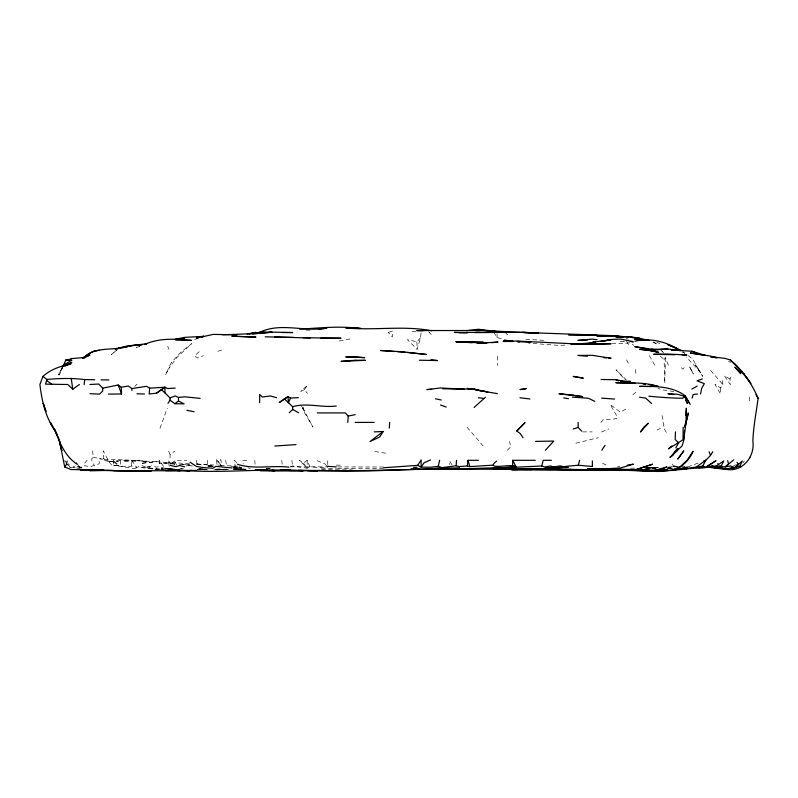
<?xml version="1.0" encoding="UTF-8"?>
<svg xmlns="http://www.w3.org/2000/svg" width="798" height="798" viewBox="0 0 798 798"><rect width="100%" height="100%" fill="white"/><g stroke="black" fill="none" stroke-linecap="round" stroke-linejoin="round"><path stroke-width="0.6" stroke-dasharray="3.99 2.99" d="M127.421 460.306L113.356 460.306C115.211 475.927 104.309 452.576 103.291 450.83L103.59 458.421L108.718 461.254L118.543 463.698L115.501 465.753L112.498 465.753M720.664 387.908L720.564 393.983L715.018 384.446L720.664 387.908L722.938 384.646L721.901 378.581M665.452 357.644L664.734 383.23L664.096 359.369L665.452 357.644L668.505 365.554M666.33 432.376L663.228 427.199L663.657 422.411L661.372 412.935M420.566 337.724L416.885 341.813L407.359 339.649L417.125 349.265L420.566 337.724L421.164 331.968M99.401 461.553L99.102 463.798L90.254 466.71L84.698 465.693L82.643 466.87L79.66 467.269L75.63 464.825M62.015 367.659L59.401 375.03L63.072 366.182M159.969 428.356L167.281 408.197M729.971 379.05L724.404 375.659L730.27 384.506L729.971 379.05L730.958 377.045M61.925 368.058L58.184 375.03L62.852 367.01M304.218 389.783L307.569 385.225L300.776 391.319L304.218 389.783L307.569 393.354M742.848 462.99L744.335 461.035M221.445 465.743L218.682 462.142L220.797 459.518L221.914 465.453M684.135 367.599L682.908 369.095L679.158 365.783M87.211 460.127L84.698 463.169L84.698 465.693M600.814 422.511L603.448 419.419L611.078 419.578L616.395 418.471L617.782 420.217M92.598 450.83L93.236 457.194L91.76 458.79L91.92 460.965L94.324 465.324M507.299 450.291L510.76 446.77L509.503 441.354M171.5 463.648L174.443 460.845L186.652 460.306M199.151 351.728L194.552 356.018L197.734 358.043L203.41 355.649M134.662 386.382L137.116 384.197M116.887 349.923L111.261 354.711L117.825 349.135M309.863 466.591L307.17 468.197L299.18 460.147L303.549 463.199L307.17 460.147L309.863 466.591L317.335 467.538L327.749 467.219M632.794 394.791L635.936 392.167M240.447 469.882L233.924 467.588L235.131 466.69L240.856 468.236L239.48 466.481M170.064 458.032L170.064 454.461L174.772 451.119M93.236 457.194L102.344 459.249L103.59 458.421M625.772 409.175L620.285 412.207L610.161 404.396L616.395 415.249L616.395 418.471M290.263 467.059L292.477 465.992L307.17 468.197L307.17 460.147M733.432 465.982L736.694 464.496M656.924 429.992L663.228 427.199M601.522 432.007L608.804 428.925M145.535 466.91L141.635 465.513L136.767 467.458L131.75 466.002C125.835 468.606 119.56 464.715 113.336 465.424L118.742 465.603L115.501 465.753M139.81 346.282L136.448 347.569L139.889 346.272M687.776 466.99L700.185 462.331M388.676 332.327L392.357 331.07L392.357 336.936L388.177 332.327M217.824 351.32L222.582 349.753M207.071 465.872L212.188 466.082M575.867 443.219L598.31 437.693M186.034 466.022L188.248 465.483L192.976 465.942M652.275 468.735L658.859 467.229L645.462 468.775L658.739 467.259M675.627 466.152L667.926 467.718L677.432 466.481M667.926 467.678L675.068 466.162L673.143 465.424L672.096 463.668M197.714 469.473L201.266 468.805M339.24 340.965L350.502 338.931M617.383 466.88L619.837 466.461M165.056 468.396L159.44 466.601L156.278 467.119L151.49 465.084M197.714 469.294L200.079 468.915M310.232 330.143L304.307 330.143M629.712 342.791L620.555 343.758L612.265 343.21M677.612 466.391L667.726 467.149M413.274 467.558L418.012 467.169M564.884 345.125L558.959 345.444L528.416 343.08M645.422 468.855L656.086 468.306M108.877 461.793L118.353 461.334L108.718 461.254L108.877 461.793L102.344 459.249M181.904 464.406L189.256 464.067M666.849 468.765L672.933 468.486M208.368 466.441L211.919 466.301M657.831 467.438L644.235 467.957L657.831 467.488L649.183 467.698M213.874 469.823L227.32 469.354L214.293 469.703L217.844 469.882M266.402 468.655L272.327 468.785M630.649 468.226L635.587 468.087M208.368 466.281L211.919 466.192L208.468 466.281M266.402 468.775L269.963 468.685L266.402 468.416M179.47 464.566L189.435 464.456M383.459 468.416L337.604 468.735M206.313 469.254L198.892 469.314L206.313 469.274M657.951 467.748L644.235 467.847L657.951 467.778M227.32 469.174L214.961 469.074M321.454 468.825L336.367 468.745M215.829 469.823L228.248 469.763M233.225 469.733L246.891 469.663M321.454 469.294L352.517 469.134M245.864 469.274L233.505 469.214L245.864 469.124M582.65 431.888L592.126 431.888M131.75 466.002L131.62 460.306L137.555 460.306M246.782 460.306L242.792 460.306L243.171 463.568M383.589 467.02L337.604 466.91M413.414 467.069L418.381 467.079M198.892 469.044L206.313 469.064M290.382 466.79L326.422 466.88M336.287 465.134L341.644 465.164M241.535 467.319L236.797 467.289L241.535 467.468M233.505 469.144L245.864 469.224M197.405 469.763L204.717 469.823M220.328 465.354L237.984 466.202M165.735 469.463L156.258 469.264L139.969 467.438L163.49 469.274M197.146 469.713L208.368 469.862M160.997 469.244L163.361 469.284M233.245 468.366L241.535 468.526L232.936 467.558M197.714 469.793L200.079 469.832M233.245 467.409L236.797 467.478L233.265 467.189M208.468 466.431L213.106 466.551L208.278 466.012M230.871 466.421L236.797 466.591M525.802 339.27L544.745 340.397M246.273 469.832L236.797 469.364L242.722 469.793M228.507 469.693L217.844 469.164L227.32 469.832M206.004 469.284L198.892 468.925L206.004 469.433M196.418 464.057L213.824 465.005M181.126 468.725L183.5 468.845M196.488 464.087L202.313 464.456L196.488 464.017M179.939 468.665L182.313 468.835M412.087 331.429L417.933 331.918M189.555 463.917L175.211 462.69L159.071 463.109L175.58 464.107L156.258 461.563L140.667 463.389L156.258 461.763L137.306 460.655L123.092 461.054L137.306 461.184C124.668 458.75 111.88 460.546 99.241 458.74M188.248 465.483L193.066 466.052M218.093 465.005L221.784 465.483M208.278 466.042L211.899 466.541M136.119 468.895L117.964 465.882L113.356 460.306M164.548 470.271L156.258 468.985L160.997 469.823M374.811 451.478L388.407 453.673M673.851 391.549L661.741 389.733L657.951 388.247M148.927 467.738L159.79 469.862M212.667 466.182L204.348 464.456L215.051 466.66M233.884 467.907L241.535 469.623L233.924 467.588M248.038 467.877L250.273 468.396M80.408 468.785L73.236 467.119L70.304 467.618L66.693 464.127M493.663 332.048L497.044 337.544L506.85 340.197M148.677 467.897L156.258 470.132M79.66 467.269L81.945 468.007M82.034 467.977L75.63 465.194M75.291 467.818L73.236 467.119L75.221 465.733L79.78 467.558L76.179 462.7L79.78 467.558L77.865 464.665M626.081 338.402L628.295 339.19M681.921 352.038L685.013 353.235L682.18 352.038M656.774 342.292L659.816 343.539M317.075 460.675L325.205 464.087L326.472 465.653M653.093 342.262L657.532 344.327L653.452 341.973M602.48 463.269L606.221 465.015M728.514 361.115L730.529 362.432M688.155 355.519L692.903 359.369L700.375 372.736L695.387 364.816L702.809 376.377L699.956 371.629L686.23 356.995M660.235 356.157L664.096 359.369M660.056 349.424L662.779 351.719M661.851 351.17L663.657 352.846M626.55 380.147L616.036 369.773L625.183 379.838M633.682 345.434L632.345 344.068M505.613 332.766L507.598 334.861M169.186 466.371L168.468 460.845L171.021 463.548M428.596 331.629L431.469 334.881L429.454 332.267M710.579 370.412L722.938 384.646M217.046 464.436L216.398 459.518L218.682 462.142M467.049 427.189L483.159 445.992M216.398 459.518L222.133 466.64M66.833 463.299L64.748 460.705L66.204 463.279M67.521 464.157L70.304 467.618L68.578 463.668M682.689 350.96L684.046 352.696M236.747 462.95L234.682 460.306L235.131 466.69M303.549 463.199L307.17 468.197M163.6 466.381L159.221 460.306L159.44 466.601M131.62 460.306L136.767 467.458M168.468 460.845L170.772 464.356M301.554 405.873L304.656 412.935L312.996 427.02L302.123 406.93M451.987 464.915L449.653 460.945L449.653 464.526M649.353 355.539L655.008 365.743M626.58 341.135L629.712 346.931M626.49 359.828L629.802 365.983M176.558 464.955L174.443 460.845L174.443 465.044M168.538 451.119L170.064 454.461M167.67 346.302L169.016 349.265M303.29 407.199L304.656 412.935M196.358 460.306L197.266 465.035M225.654 460.306L226.602 465.823M635.258 369.434L636.196 375.03M120.129 460.306L120.857 465.693M207.261 460.306L207.879 465.663M281.754 460.306L282.422 466.411M291.908 460.306L292.477 465.992M254.831 460.306L255.121 465.892M749.382 397.065L749.681 403.459M416.885 341.813L417.125 349.265M497.373 356.078L497.373 365.554M497.044 333.973L497.044 337.544M327.749 460.675L327.749 465.044M171.291 362.571L165.475 375.03L169.485 367.309L169.186 368.028L176.847 357.534L191.64 343.619L180.897 352.177L171.291 362.571M198.263 338.162L193.964 339.679L198.263 338.212M672.914 468.556L666.839 468.785L672.914 468.546M624.146 341.335L620.555 341.374L624.206 341.414M163.361 468.516L160.997 468.396L163.361 468.576M146.782 461.434L137.306 460.655L146.782 461.434M691.607 370.312L689.023 365.873L693.332 374.092L691.607 370.312"/><path stroke-width="1.2" d="M167.949 403.359L169.994 400.137L169.994 397.913L164.917 392.875L164.947 387.239L149.635 388.167L146.593 386.302L131.909 388.576L128.378 386.013L121.256 387.289L118.204 385.005L102.703 388.177L98.723 384.028L89.925 384.506M683.138 427.149L683.028 439.748L668.455 448.825L671.956 445.892M675.477 431.888L675.168 439.568L678.639 442.82L675.806 447.838M347.798 422.411L348.217 416.067L345.344 412.915L317.335 412.935M389.284 428.097L389.673 422.411M149.635 388.167L149.216 393.983L156.538 393.175L164.947 387.239L167.59 388.546L175.211 388.077M685.093 426.152L685.263 423.758M685.851 415.379L686.36 408.197L686.001 422.411L683.517 441.194L682.081 445.932L672.115 455.289L677.452 448.596M320.427 470.421L298.382 470.441L345.763 470.95L431.04 469.104L456.127 465.763L456.526 460.306M683.607 440.616L684.076 435.718M684.305 433.274L684.544 430.82M84.119 384.506L84.728 379.569C72.349 378.023 59.581 378.282 46.952 379.439L42.902 376.466L39.9 384.506C41.825 400.387 45.306 416.726 54.633 430.062L50.354 422.411L57.456 435.409L54.992 429.942M456.127 465.763L459.359 466.611L467.319 465.932L468.037 460.306L478.421 460.306M700.584 393.983L701.632 388.476L704.315 383.639L697.093 380.826L702.38 378.9M383.668 467.748L417.693 465.354L421.135 467.159L431.04 467.199L438.282 466.321L439.638 460.306M685.013 427.349L688.325 412.935L685.183 425.962M67.182 461.035L66.324 464.685L64.738 466.99L70.972 469.543L85.187 469.813M568.435 467.299L554.221 468.356L563.458 466.611L578.291 465.214L579.627 460.306M432.057 468.765C468.645 469.144 505.224 467.897 541.682 465.972L543.268 460.306L551.408 460.306M692.085 398.102L693.133 394.561L697.382 393.983M684.554 468.755L682.14 469.104L705.831 467.538L713.043 465.902L707.038 467.069L724.784 469.304L734.918 467.618L742.26 460.955L739.995 466.112L734.918 467.618L724.784 469.024C741.502 473.374 755.127 457.244 752.883 441.354C753.302 426.9 756.255 412.526 758.1 398.292C751.925 383.708 742.739 370.282 730.37 360.237L735.387 364.447L744.305 374.841L730.649 360.038L724.784 358.332L710.569 356.716L716.215 357.873M677.731 448.725L677.003 450.83L677.861 448.536M46.952 379.439L45.536 384.137L67.85 384.506L72.778 389.244L79.381 384.506M290.532 398.042L288.437 402.731L287.988 396.616L279.29 402.521L287.988 396.616L290.532 398.042L298.382 397.653M676.784 449.513L672.634 455.548L669.911 457.384L675.756 451.768L677.502 448.745M63.531 365.075L65.775 360.457L71.84 360.197L63.531 365.075L62.463 367.06M707.058 466.93L721.222 465.912L723.716 461.005L719.686 463.618M686.978 468.396L702.679 466.072L705.821 460.207L710.519 455.449L712.734 451.708M383.16 431.509L379.658 437.045L370.003 441.523L383.16 431.509L374.192 431.888M417.693 465.354L421.135 459.927L421.135 467.159L424.007 462.84L430.441 459.927M601.772 450.212L605.044 445.354M65.486 466.132L64.738 466.99L59.531 441.354L61.875 450.83L58.344 436.775M651.268 386.601L639.507 386.352C654.959 386.302 672.325 386.072 685.283 395.838L684.185 397.244L684.844 396.426L677.402 394.242L667.926 393.723L673.851 394.611M545.403 450.222L553.792 441.075L535.618 441.394M516.805 431.01L524.904 422.701L516.805 431.01L520.276 433.583L523.039 437.773M496.536 461.134C483.807 471.119 512.186 463.079 516.027 466.631L512.655 460.306L535.268 460.306M289.255 412.746L292.647 409.474L292.647 406.721L284.218 398.741M474.062 407.489L485.393 397.274M682.071 464.985L687.018 460.336L693.083 451.289C681.522 477.783 655.048 470.621 631.876 470.421M733.741 459.808L725.163 466.92L698.42 467.578L715.307 467.239L707.018 467.049M156.538 393.175L164.947 387.239M169.994 400.137L174.862 403.718L178.473 400.985L178.473 397.484L175.271 395.938L169.994 397.913M144.488 344.546L146.782 343.689L129.017 345.973L142.044 344.716L127.83 345.793L118.353 348.197L127.83 346.531C113.236 350.911 95.152 345.993 83.521 357.873L89.925 353.185L82.932 358.103M691.836 389.085L697.153 386.072M42.902 376.466C50.623 369.284 60.897 366.063 70.972 363.798L65.396 365.763M717.671 464.915L715.666 466.222L705.831 467.299M696.764 466.67L705.821 460.207L703.567 461.054M259.789 332.317C280.766 322.043 304.696 332.277 326.811 328.108L318.522 329.145M64.847 365.973L71.84 362.352L62.025 366.831M678.31 467.758L682.759 465.563L672.664 470.212L686.879 469.054M83.461 358.023L89.925 355.12L82.374 357.853M90.403 352.696L93.935 351.14L99.401 350.262M282.113 332.517L292.696 332.537C277.495 332.497 261.944 331.01 247.22 333.953M145.406 344.118C159.899 337.754 176.009 338.951 191.41 340.377L175.819 340.088M260.826 332.197L262.722 331.499L259.599 332.247M255.43 332.287L249.495 333.903M201.485 337.015L213.106 334.392L236.797 334.821L232.058 334.811M201.485 337.105L203.63 336.377L184.677 337.364L175.211 339.29M573.173 428.965L578.181 427.469L581.712 431.139M292.647 406.721C306.931 402.441 321.754 407.918 336.287 406.012M146.952 467.219L150.214 466.441M83.201 357.943L85.187 357.474L70.972 358.621M348.217 416.067L355.24 414.631M672.664 470.182L687.487 467.239L672.664 470.461L644.235 470.87L587.388 469.284L628.176 470.331M474.152 389.125L467.299 388.426L477.753 389.883L474.152 389.125L442.81 388.816M71.022 359.14L65.356 360.008L65.775 360.457M627.208 465.204L633.343 464.157L620.555 467.967L606.34 468.775M542.321 468.835L492.635 468.486L516.027 466.631M544.635 468.466L560.126 465.882L563.458 466.611L554.221 468.645L540.007 469.214L553.902 466.96L550.52 465.982L544.805 466.95L541.682 465.972M177.575 339.559L184.677 338.452L175.211 339.539M466.331 330.711L478.421 329.245L497.044 331.589L483.159 330.472L416.825 330.572L422.94 330.761M492.815 465.174L469.862 466.581L467.319 465.932M178.473 397.484L184.677 396.825L200.168 398.372M579.099 344.297L583.837 343.838M587.398 343.489L595.697 342.681L570.919 344.367M634.939 341.235C649.762 337.773 664.854 341.325 677.761 348.935L667.926 344.676L681.602 350.492M189.415 470.601L191.789 470.371M486.84 343.11L476.995 343.04M491.738 342.691L498.022 342.063L483.159 342.97L456.027 341.724L483.408 342.272L466.481 342.033M274.781 446.022L295.958 444.616M651.138 349.424L667.926 349.015L680.694 350.691M222.582 334.791L255.749 333.584L272.098 332.197L252.198 333.973M667.926 349.015L655.467 349.773L634.769 346.661L647.796 349.025M592.126 344.327L611.078 343.719L577.912 344.337L592.126 344.038M601.133 379.469L615.926 379.738L634.769 383.279L615.817 382.731C630.081 383.17 644.664 381.953 658.45 386.471L648.974 384.576M431.788 389.354L426.89 389.594L440.516 387.958L464.376 389.244M620.555 381.763L630.639 381.374L620.894 381.314M475.937 330.751L483.159 330.472L520.286 332.357M587.488 340.048L577.912 340.387L592.126 339.11L597.074 339.699M196.757 470.411L165.735 470.67M531.717 469.633L435.778 468.705L369.454 470.96L288.916 470.531M459.468 467.818L431.658 468.516M652.535 470.411L524.007 468.835M658.45 470.241L667.926 469.962L644.235 470.65L659.068 470.421M611.078 470.182L511.588 469.643L517.762 469.583M474.79 332.596L521.643 332.307L538.53 332.966L521.643 332.307M299.569 329.175C319.739 328.038 339.739 325.704 359.978 328.517M108.468 394.112L121.535 393.983L121.256 387.289M300.746 470.371L303.12 470.66L260.487 470.8M101.775 470.411L89.925 470.571L86.543 469.533M587.388 469.902L608.515 469.633M552.595 469.314L511.588 469.174L587.388 470.012L614.729 469.623M492.635 468.486L509.214 468.286M100.588 470.421L89.925 470.531L86.503 469.473L89.925 470.451L82.822 469.573M509.094 468.276L426.302 468.825M410.93 468.865L419.628 468.825M489.244 332.427L454.281 332.427L467.718 332.716M511.588 469.643L552.595 469.523M355.24 422.411L374.192 422.411M303.12 470.66L269.963 470.591L255.749 469.723L267.589 470.212M459.129 332.676L466.98 332.706M565.024 469.354L571.228 469.374M606.34 469.663L622.41 469.703M101.067 379.878L108.877 379.928M522.71 332.407L615.817 335.759L628.844 337.195M512.715 341.504L503.059 341.444L516.326 341.025L582.65 344.227M84.728 379.569L94.753 379.768M254.562 470.421L274.702 470.501L272.327 470.411M630.29 341.494L633.323 342.083M303.12 337.724L341.025 338.222L320.896 338.202M260.487 332.287L265.345 332.367M303.12 470.621C257.146 468.047 210.722 475 164.987 468.476L174.762 469.404M185.754 470.451L189.415 470.8L113.615 470.67L151.52 470.79L123.092 470.84L81.635 469.653L102.952 470.361M106.513 470.411L113.615 470.521L89.925 470.531L87.67 469.803M174.862 403.718L184.138 403.868L178.473 400.985M419.369 360.217L437.553 360.556L431.04 359.619M522.77 468.825L587.388 470.012M265.225 336.816L310.232 337.973M523.628 332.636L538.53 332.966M512.905 341.344L503.498 341.155L513.084 341.414M274.702 337.005L293.644 337.394M622.919 337.155L615.817 336.985L630.031 336.616L639.507 338.382L630.031 337.235L639.507 338.212L648.624 340.437M675.038 354.711L653.712 354.302L667.926 354.053L686.879 354.99L682.14 354.881M595.248 342.143L592.824 342.083L611.078 339.888L600.774 341.474L611.078 339.439L620.555 339.06L632.724 341.514M517.872 341.544L531.049 341.903L517.603 341.444M136.967 393.793L144.478 393.983M462.99 341.933L456.027 341.724L472.057 342.731M307.858 470.76L317.335 471.049M651.348 349.334L658.45 349.614M288.916 467.149C271.839 465.164 254.093 469.723 237.505 464.286M90.044 393.703L99.491 394.112L102.703 391.04L102.703 388.177M572.246 397.115L588.465 398.282L594.779 401.364M601.602 398.132L614.58 399.07M232.058 467.957L215.879 466.351L212.876 468.256L203.63 467.588L196.408 466.461L190.094 462.182M431.698 330.751C403.289 325.345 374.432 330.681 345.763 327.938L355.24 327.679L361.165 328.387M326.811 466.281L336.287 466.88M648.974 340.357L634.769 339.35L646.3 340.397M648.884 396.207C660.215 397.284 671.467 398.152 682.649 398.242L684.844 396.426L687.327 403.459L685.751 400.347M394.072 351.499L380.636 350.512L402.621 351.768L426.302 354.442L407.359 352.546M397.733 351.768L404.985 352.337M603.966 357.723L606.34 357.903M608.704 358.083L611.078 358.262L592.126 355.31L577.912 355.439L587.388 356.307M84.009 469.653L89.925 470.162M643.058 384.038L645.422 384.257M177.206 469.633L179.65 469.872M717.342 357.813L710.569 356.078L690.31 353.005L705.831 355.539L692.026 351.26L670.998 349.933L673.372 350.182M651.348 349.534L654.899 349.963M478.421 397.723L483.608 398.352M519.967 397.763L529.922 398.99M85.187 469.673L89.925 470.261L84.009 469.563M271.14 470.421L274.702 470.87L272.397 470.281M176.388 470.381L179.939 470.83M620.834 381.464L634.769 383.279M497.373 393.633L478.421 390.372M639.507 397.224L645.672 398.102L651.537 403.459M517.383 341.674L519.478 341.973M82.902 469.543L85.187 469.892M461.843 468.895L464.207 469.264L461.783 468.875M478.84 390.471L487.897 391.968L473.763 389.215L478.84 390.471L477.523 390.142M563.697 397.893L568.475 398.701M186.941 410.342L194.153 411.748M93.935 351.14L94.483 351.25M614.63 336.467L611.078 335.749L596.864 336.078L611.078 335.759L615.817 336.397L611.078 335.759L614.63 336.457M435.489 398.781L441.224 399.998M578.291 465.214L592.375 466.501L592.375 460.905M170.233 465.364L175.919 466.69L179.56 465.483L184.677 466.86M504.087 331.858L504.944 332.058M276.557 397.693L270.303 395.958L262.293 397.025L259.669 394.481L259.669 402.651M618.071 336.427L615.817 335.759L622.769 337.215M438.282 466.321L441.065 467.279M440.516 405.015L446.202 407.05M615.926 379.738L618.739 380.915M721.222 465.912L722.579 466.491M702.679 466.072L704.215 466.74M683.916 466.631L685.243 467.219M692.026 351.26L695.647 352.935M292.647 409.474L298.651 412.746M76.947 464.107C64.818 456.117 59.351 441.992 54.414 428.905M739.995 466.112L741.143 466.91M46.952 380.736L51.76 384.137M161.266 389.474L164.917 392.875M717.781 463.429L719.058 464.626M737.023 462.301L738.519 464.546L734.918 467.618L730.529 465.972L725.163 466.92L728.564 464.037L727.686 460.655M685.013 396.167L689.522 403.349M685.283 395.838L690.17 404.377M755.945 394.671L758.1 398.292M749.641 457.374L749.891 457.882M709.093 451.708L710.519 455.449M118.204 385.005L121.535 393.983M468.037 460.306L469.862 466.581M71.202 378.302L72.778 389.244M578.131 422.411L578.181 427.469M512.655 460.306L512.675 465.453M131.909 388.576L131.909 390.501M683.726 451.02L677.881 458.93L683.726 451.02M644.185 426.94L640.415 431.987L648.315 423.229L644.185 426.94M715.826 460.825L706.39 466.8L715.826 460.825M652.455 464.266L634.769 470.042L587.388 468.626L648.974 469.813L634.769 470.042L652.455 464.266M666.799 466.97C656.804 472.187 645.532 470.431 634.769 470.092L653.712 470.67L666.799 466.97M117.276 348.507L115.121 349.125L117.276 348.526M526.022 388.676L520.186 389.564L526.022 388.676M203.63 336.377L196.527 337.135L203.63 336.417M355.24 360.257L341.025 361.374L365.304 360.317L355.24 360.257M89.925 469.663L80.448 469.872L104.139 470.212L89.925 469.663M355.24 356.716L345.763 356.856L364.716 357.674L355.24 356.716M596.864 335.16L568.435 334.771L596.864 335.2M255.749 337.115L232.058 336.187L255.749 337.115M290.093 470.032L280.617 469.603L290.093 470.052M648.974 350.132L639.507 349.315L655.318 351.27L648.974 350.132L658.749 352.427L648.974 350.182M573.173 395.19L558.959 393.743L582.65 396.596L573.173 395.19M724.784 468.735L710.569 467.109L724.784 468.735M581.991 377.903L573.173 376.427L583.338 378.212L581.991 377.903M738.489 370.871L734.908 367.22L740.813 373.743L738.489 370.871M748.424 379.838L743.636 373.753L750.848 383.599L748.424 379.838M45.935 411.299L43.272 403.459L45.935 411.299"/></g></svg>
